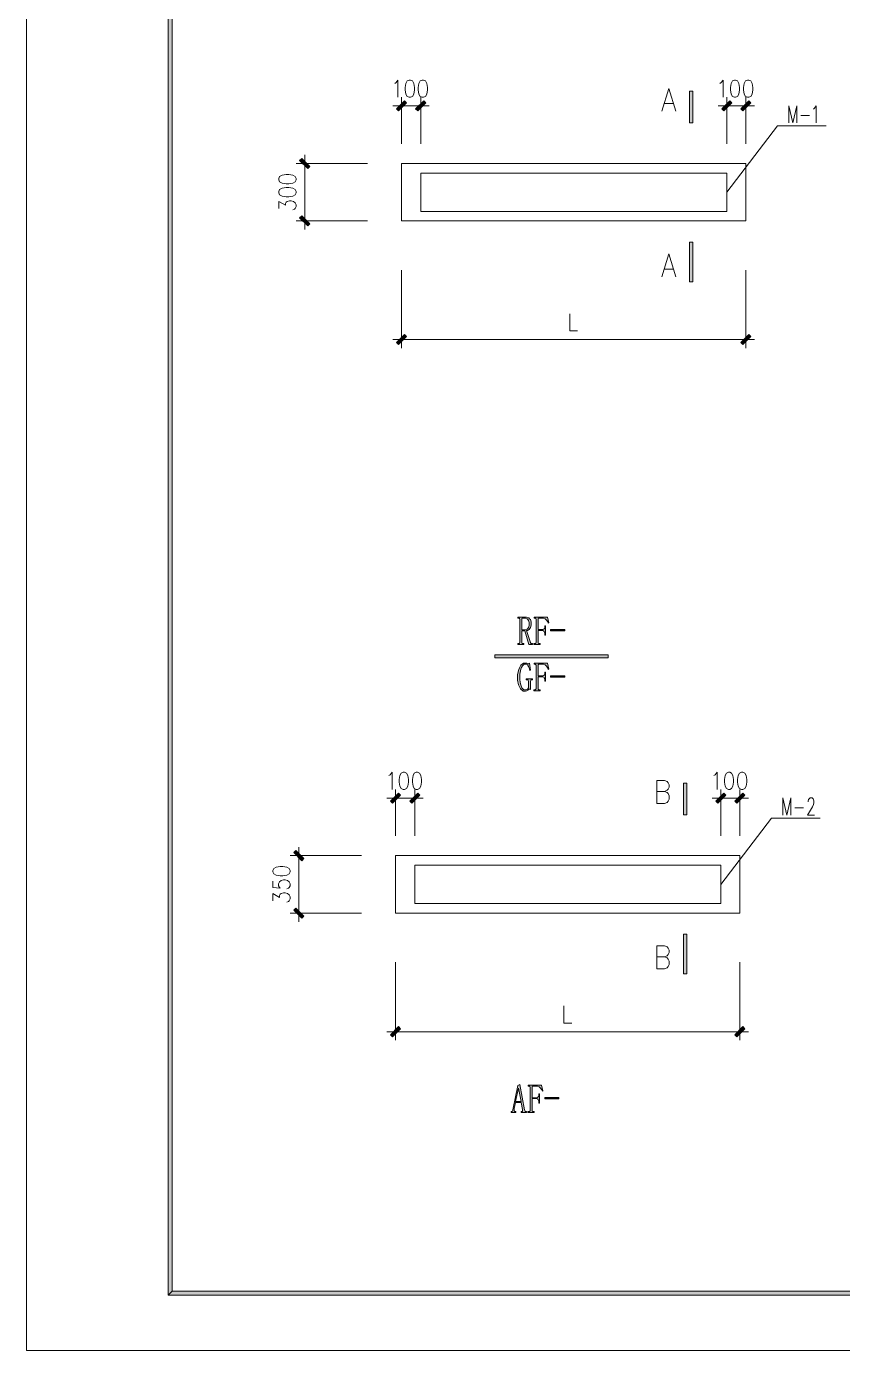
# Model space of a CAD drawing. Header units: millimetres. Extents: x 0 to 586, y 0 to 414.
# Drawn here: x 0 to 140.1, y 0 to 227.3 of the extents above; entities that cross this region are included whole.
import ezdxf

# ---------------------------------------------------------------- set-up
doc = ezdxf.new("R2010")
doc.units = ezdxf.units.MM

msp = doc.modelspace()

# ---------------------------------------------------------------- hatches: boundary and pattern name
h = msp.add_hatch(color=0)
h.dxf.hatch_style = 2
h.paths.add_polyline_path([(24.302861, 404.569083), (24.994306, 403.877639), (24.994306, 10.205861), (24.302861, 9.514417)])
h = msp.add_hatch(color=0)
h.dxf.hatch_style = 2
h.paths.add_polyline_path([(114.405833, 210.749444), (113.813167, 210.749444), (113.813167, 216.189278), (114.405833, 216.189278)])
h = msp.add_hatch(color=0)
h.dxf.hatch_style = 2
h.paths.add_polyline_path([(63.884528, 212.784972), (63.535278, 213.134222), (64.914639, 214.513583), (65.263889, 214.164333)])
h = msp.add_hatch(color=0)
h.dxf.hatch_style = 2
h.paths.add_polyline_path([(68.202528, 214.513583), (68.54825, 214.164333), (67.168889, 212.784972), (66.819639, 213.134222)])
h = msp.add_hatch(color=0)
h.dxf.hatch_style = 2
h.paths.add_polyline_path([(119.718667, 212.784972), (119.372944, 213.134222), (120.752306, 214.513583), (121.101556, 214.164333)])
h = msp.add_hatch(color=0)
h.dxf.hatch_style = 2
h.paths.add_polyline_path([(124.036667, 214.513583), (124.385917, 214.164333), (123.006556, 212.784972), (122.657306, 213.134222)])
h = msp.add_hatch(color=0)
h.dxf.hatch_style = 2
h.paths.add_polyline_path([(48.633944, 203.249389), (48.284694, 202.900139), (46.905333, 204.2795), (47.254583, 204.62875)])
h = msp.add_hatch(color=0)
h.dxf.hatch_style = 2
h.paths.add_polyline_path([(46.905333, 194.419361), (47.254583, 194.768611), (48.633944, 193.38925), (48.284694, 193.04)])
h = msp.add_hatch(color=0)
h.dxf.hatch_style = 2
h.paths.add_polyline_path([(114.405833, 183.458556), (113.813167, 183.458556), (113.813167, 190.256583), (114.405833, 190.256583)])
h = msp.add_hatch(color=0)
h.dxf.hatch_style = 2
h.paths.add_polyline_path([(64.914639, 174.406278), (65.263889, 174.057028), (63.884528, 172.677667), (63.535278, 173.026917)])
h = msp.add_hatch(color=0)
h.dxf.hatch_style = 2
h.paths.add_polyline_path([(123.006556, 172.677667), (122.657306, 173.026917), (124.036667, 174.406278), (124.385917, 174.057028)])
h = msp.add_hatch(color=0)
h.paths.add_polyline_path([(86.670444, 124.791611), (86.670444, 124.516444), (86.546972, 124.089583), (86.427028, 123.937889), (86.307083, 123.786194), (86.028389, 123.609806), (85.876694, 123.581583), (86.539917, 121.542528), (86.561083, 121.486083), (86.610472, 121.412), (86.638694, 121.390833), (86.663389, 121.369667), (86.726889, 121.3485), (86.758639, 121.3485), (86.889167, 121.3485), (86.889167, 121.182694), (86.275333, 121.182694), (85.545083, 123.553361), (85.037083, 123.553361), (85.037083, 121.57075), (85.037083, 121.514306), (85.065306, 121.433167), (85.093528, 121.404944), (85.118222, 121.376722), (85.192306, 121.3485), (85.234639, 121.3485), (85.368694, 121.3485), (85.368694, 121.182694), (84.356222, 121.182694), (84.356222, 121.3485), (84.48675, 121.3485), (84.543194, 121.3485), (84.620806, 121.376722), (84.641972, 121.404944), (84.663139, 121.433167), (84.687833, 121.514306), (84.687833, 121.57075), (84.687833, 125.50775), (84.687833, 125.560667), (84.663139, 125.645333), (84.641972, 125.673556), (84.620806, 125.69825), (84.543194, 125.726472), (84.48675, 125.726472), (84.356222, 125.726472), (84.356222, 125.895806), (85.612111, 125.895806), (85.866111, 125.895806), (86.257694, 125.758222), (86.395278, 125.620639), (86.532861, 125.483056), (86.670444, 125.070306)])
h.paths.add_polyline_path([(85.037083, 123.719167), (85.523917, 123.719167), (85.689722, 123.719167), (85.964889, 123.846167), (86.07425, 123.969639), (86.183611, 124.093111), (86.2965, 124.477639), (86.2965, 124.738694), (86.2965, 124.971528), (86.194194, 125.334889), (86.095417, 125.465417), (85.996639, 125.595944), (85.689722, 125.726472), (85.478056, 125.726472), (85.234639, 125.726472), (85.192306, 125.726472), (85.118222, 125.69825), (85.093528, 125.673556), (85.065306, 125.645333), (85.037083, 125.560667), (85.037083, 125.50775)])
h = msp.add_hatch(color=0)
h.dxf.hatch_style = 2
h.paths.add_polyline_path([(88.190917, 121.3485), (88.190917, 121.182694), (87.132583, 121.182694), (87.132583, 121.3485), (87.287806, 121.3485), (87.34425, 121.3485), (87.418333, 121.376722), (87.443028, 121.404944), (87.464194, 121.433167), (87.485361, 121.514306), (87.485361, 121.57075), (87.485361, 125.50775), (87.485361, 125.560667), (87.464194, 125.645333), (87.443028, 125.673556), (87.418333, 125.69825), (87.34425, 125.726472), (87.287806, 125.726472), (87.157278, 125.726472), (87.157278, 125.895806), (89.446806, 125.895806), (89.711389, 124.897444), (89.5985, 124.844528), (89.510306, 125.066778), (89.302167, 125.394861), (89.182222, 125.50775), (89.05875, 125.617111), (88.794167, 125.726472), (88.653056, 125.726472), (88.035694, 125.726472), (87.989833, 125.726472), (87.919278, 125.69825), (87.891056, 125.673556), (87.866361, 125.645333), (87.838139, 125.560667), (87.838139, 125.50775), (87.838139, 123.743861), (88.561333, 123.743861), (88.674222, 123.743861), (88.832972, 123.807361), (88.882361, 123.870861), (88.93175, 123.930833), (88.981139, 124.131917), (88.981139, 124.2695), (88.981139, 124.407083), (89.115194, 124.407083), (89.115194, 122.809), (88.981139, 122.809), (88.981139, 122.918361), (88.981139, 123.084167), (88.93175, 123.331111), (88.882361, 123.41225), (88.832972, 123.496917), (88.674222, 123.578056), (88.561333, 123.578056), (87.838139, 123.578056), (87.838139, 121.57075), (87.838139, 121.514306), (87.866361, 121.433167), (87.891056, 121.404944), (87.919278, 121.376722), (87.989833, 121.3485), (88.035694, 121.3485)])
h = msp.add_hatch(color=0)
h.dxf.hatch_style = 2
h.paths.add_polyline_path([(89.997139, 123.525139), (89.997139, 123.768556), (92.441889, 123.768556), (92.441889, 123.525139)])
h = msp.add_hatch(color=0)
h.dxf.hatch_style = 2
h.paths.add_polyline_path([(80.391, 118.931972), (80.391, 119.425861), (99.860806, 119.425861), (99.860806, 118.931972)])
h = msp.add_hatch(color=0)
h.dxf.hatch_style = 2
h.paths.add_polyline_path([(85.615639, 117.82425), (85.449833, 117.82425), (85.146444, 117.542028), (85.008861, 117.259806), (84.871278, 116.977583), (84.733694, 116.116806), (84.733694, 115.53825), (84.733694, 115.150194), (84.839528, 114.419944), (84.941833, 114.07775), (85.047667, 113.732028), (85.393389, 113.389833), (85.636806, 113.389833), (85.760278, 113.389833), (85.950778, 113.449806), (86.024861, 113.513306), (86.095417, 113.573278), (86.176556, 113.76025), (86.187139, 113.883722), (86.187139, 114.818583), (86.187139, 114.899722), (86.155389, 115.023194), (86.123639, 115.065528), (86.088361, 115.107861), (85.989583, 115.146667), (85.922556, 115.146667), (85.792028, 115.146667), (85.792028, 115.316), (86.892694, 115.316), (86.892694, 115.146667), (86.783333, 115.146667), (86.726889, 115.146667), (86.638694, 115.107861), (86.606944, 115.065528), (86.571667, 115.023194), (86.539917, 114.913833), (86.539917, 114.846806), (86.539917, 113.470972), (86.51875, 113.485083), (86.479944, 113.50625), (86.462306, 113.513306), (86.444667, 113.520361), (86.405861, 113.527417), (86.384694, 113.527417), (86.363528, 113.527417), (86.317667, 113.520361), (86.2965, 113.513306), (86.275333, 113.50625), (86.229472, 113.470972), (86.208306, 113.44275), (86.141278, 113.375722), (86.003694, 113.276944), (85.933139, 113.25225), (85.862583, 113.224028), (85.700306, 113.195806), (85.612111, 113.195806), (85.284028, 113.195806), (84.797194, 113.559167), (84.6455, 113.926056), (84.490278, 114.289417), (84.335056, 115.097278), (84.335056, 115.53825), (84.335056, 116.04625), (84.5185, 116.921139), (84.698417, 117.288028), (84.881861, 117.651389), (85.340472, 118.018278), (85.615639, 118.018278), (85.679139, 118.018278), (85.834361, 117.975944), (85.922556, 117.933611), (86.01075, 117.891278), (86.123639, 117.848944), (86.144806, 117.848944), (86.176556, 117.848944), (86.243583, 117.870111), (86.275333, 117.891278), (86.310611, 117.912444), (86.363528, 117.975944), (86.388222, 118.018278), (86.564611, 116.780028), (86.430556, 116.727111), (86.363528, 117.012861), (86.20125, 117.432667), (86.098944, 117.563194), (86.000167, 117.693722), (85.760278, 117.82425)])
h = msp.add_hatch(color=0)
h.dxf.hatch_style = 2
h.paths.add_polyline_path([(88.190917, 113.418056), (88.190917, 113.248722), (87.132583, 113.248722), (87.132583, 113.418056), (87.287806, 113.418056), (87.34425, 113.418056), (87.418333, 113.446278), (87.443028, 113.4745), (87.464194, 113.499194), (87.485361, 113.583861), (87.485361, 113.636778), (87.485361, 117.573778), (87.485361, 117.630222), (87.464194, 117.711361), (87.443028, 117.739583), (87.418333, 117.767806), (87.34425, 117.796028), (87.287806, 117.796028), (87.157278, 117.796028), (87.157278, 117.961833), (89.446806, 117.961833), (89.711389, 116.967), (89.5985, 116.914083), (89.510306, 117.132806), (89.302167, 117.464417), (89.182222, 117.573778), (89.05875, 117.683139), (88.794167, 117.796028), (88.653056, 117.796028), (88.035694, 117.796028), (87.989833, 117.796028), (87.919278, 117.767806), (87.891056, 117.739583), (87.866361, 117.711361), (87.838139, 117.630222), (87.838139, 117.573778), (87.838139, 115.813417), (88.561333, 115.813417), (88.674222, 115.813417), (88.832972, 115.876917), (88.882361, 115.936889), (88.93175, 116.000389), (88.981139, 116.197944), (88.981139, 116.335528), (88.981139, 116.473111), (89.115194, 116.473111), (89.115194, 114.878556), (88.981139, 114.878556), (88.981139, 114.987917), (88.981139, 115.150194), (88.93175, 115.397139), (88.882361, 115.481806), (88.832972, 115.562944), (88.674222, 115.644083), (88.561333, 115.644083), (87.838139, 115.644083), (87.838139, 113.636778), (87.838139, 113.583861), (87.866361, 113.499194), (87.891056, 113.470972), (87.919278, 113.446278), (87.989833, 113.418056), (88.035694, 113.418056)])
h = msp.add_hatch(color=0)
h.dxf.hatch_style = 2
h.paths.add_polyline_path([(89.997139, 115.591167), (89.997139, 115.838111), (92.441889, 115.838111), (92.441889, 115.591167)])
h = msp.add_hatch(color=0)
h.dxf.hatch_style = 2
h.paths.add_polyline_path([(62.857944, 93.972944), (62.508694, 94.318667), (63.891583, 95.701556), (64.237306, 95.352306)])
h = msp.add_hatch(color=0)
h.dxf.hatch_style = 2
h.paths.add_polyline_path([(67.175944, 95.701556), (67.525194, 95.352306), (66.145833, 93.972944), (65.796583, 94.318667)])
h = msp.add_hatch(color=0)
h.dxf.hatch_style = 2
h.paths.add_polyline_path([(113.382778, 91.937417), (112.790111, 91.937417), (112.790111, 97.373722), (113.382778, 97.373722)])
h = msp.add_hatch(color=0)
h.dxf.hatch_style = 2
h.paths.add_polyline_path([(118.695611, 93.972944), (118.346361, 94.318667), (119.72925, 95.701556), (120.074972, 95.352306)])
h = msp.add_hatch(color=0)
h.dxf.hatch_style = 2
h.paths.add_polyline_path([(123.013611, 95.701556), (123.362861, 95.352306), (121.9835, 93.972944), (121.63425, 94.318667)])
h = msp.add_hatch(color=0)
h.dxf.hatch_style = 2
h.paths.add_polyline_path([(47.610889, 84.433833), (47.261639, 84.084583), (45.87875, 85.467472), (46.228, 85.816722)])
h = msp.add_hatch(color=0)
h.dxf.hatch_style = 2
h.paths.add_polyline_path([(45.87875, 75.607333), (46.228, 75.956583), (47.610889, 74.577222), (47.261639, 74.227972)])
h = msp.add_hatch(color=0)
h.dxf.hatch_style = 2
h.paths.add_polyline_path([(113.382778, 64.643), (112.790111, 64.643), (112.790111, 71.444556), (113.382778, 71.444556)])
h = msp.add_hatch(color=0)
h.dxf.hatch_style = 2
h.paths.add_polyline_path([(63.891583, 55.59425), (64.237306, 55.245), (62.857944, 53.862111), (62.508694, 54.211361)])
h = msp.add_hatch(color=0)
h.dxf.hatch_style = 2
h.paths.add_polyline_path([(121.9835, 53.862111), (121.63425, 54.211361), (123.013611, 55.59425), (123.362861, 55.245)])
h = msp.add_hatch(color=0)
h.paths.add_polyline_path([(84.941833, 42.597917), (83.950528, 42.597917), (83.752972, 41.553694), (83.738861, 41.486667), (83.728278, 41.377306), (83.728278, 41.334972), (83.728278, 41.278528), (83.745917, 41.169167), (83.763556, 41.11625), (83.777667, 41.059806), (83.872917, 41.003361), (83.950528, 41.003361), (84.014028, 41.003361), (84.014028, 40.837556), (83.199111, 40.837556), (83.199111, 41.003361), (83.266139, 41.003361), (83.312, 41.003361), (83.389611, 41.038639), (83.421361, 41.073917), (83.453111, 41.109194), (83.498972, 41.225611), (83.509556, 41.30675), (84.366806, 45.518917), (84.698417, 45.6565), (85.5345, 41.30675), (85.559194, 41.225611), (85.612111, 41.109194), (85.647389, 41.073917), (85.679139, 41.038639), (85.75675, 41.003361), (85.799083, 41.003361), (85.866111, 41.003361), (85.866111, 40.837556), (84.920667, 40.837556), (84.920667, 41.003361), (85.008861, 41.003361), (85.072361, 41.003361), (85.149972, 41.038639), (85.160556, 41.073917), (85.171139, 41.109194), (85.18525, 41.169167), (85.18525, 41.197389), (85.18525, 41.253833), (85.171139, 41.349083), (85.160556, 41.387889)])
h.paths.add_polyline_path([(84.479694, 45.05325), (84.455, 45.05325), (83.992861, 42.763722), (84.920667, 42.763722)])
h = msp.add_hatch(color=0)
h.dxf.hatch_style = 2
h.paths.add_polyline_path([(87.164333, 41.003361), (87.164333, 40.837556), (86.109528, 40.837556), (86.109528, 41.003361), (86.26475, 41.003361), (86.317667, 41.003361), (86.395278, 41.031583), (86.416444, 41.059806), (86.441139, 41.088028), (86.462306, 41.169167), (86.462306, 41.225611), (86.462306, 45.162611), (86.462306, 45.215528), (86.441139, 45.300194), (86.416444, 45.328417), (86.395278, 45.353111), (86.317667, 45.381333), (86.26475, 45.381333), (86.130694, 45.381333), (86.130694, 45.550667), (88.420222, 45.550667), (88.684806, 44.552306), (88.575444, 44.499389), (88.48725, 44.721639), (88.279111, 45.049722), (88.155639, 45.162611), (88.035694, 45.271972), (87.771111, 45.381333), (87.63, 45.381333), (87.012639, 45.381333), (86.966778, 45.381333), (86.896222, 45.353111), (86.868, 45.328417), (86.839778, 45.300194), (86.811556, 45.215528), (86.811556, 45.162611), (86.811556, 43.40225), (87.538278, 43.40225), (87.647639, 43.40225), (87.809917, 43.462222), (87.859306, 43.525722), (87.908694, 43.585694), (87.958083, 43.786778), (87.958083, 43.924361), (87.958083, 44.061944), (88.092139, 44.061944), (88.092139, 42.463861), (87.958083, 42.463861), (87.958083, 42.573222), (87.958083, 42.739028), (87.908694, 42.985972), (87.859306, 43.067111), (87.809917, 43.151778), (87.647639, 43.232917), (87.538278, 43.232917), (86.811556, 43.232917), (86.811556, 41.225611), (86.811556, 41.169167), (86.839778, 41.088028), (86.868, 41.059806), (86.896222, 41.031583), (86.966778, 41.003361), (87.012639, 41.003361)])
h = msp.add_hatch(color=0)
h.dxf.hatch_style = 2
h.paths.add_polyline_path([(88.974083, 43.18), (88.974083, 43.423417), (91.418833, 43.423417), (91.418833, 43.18)])
h = msp.add_hatch(color=0)
h.dxf.hatch_style = 2
h.paths.add_polyline_path([(24.302861, 9.514417), (24.994306, 10.205861), (575.429944, 10.205861), (576.117861, 9.514417)])

# ---------------------------------------------------------------- linework, layer by layer
at = {"color": 0, "lineweight": 0}
for points in [[(0, 0), (585.632278, 0), (585.632278, 414.0835), (0, 414.0835)], [(24.302861, 404.569083), (24.994306, 403.877639), (24.994306, 10.205861), (24.302861, 9.514417)], [(65.704861, 218.087222), (65.366194, 217.946111), (65.140417, 217.522778), (65.027528, 216.817222), (65.027528, 216.393889), (65.140417, 215.691861), (65.366194, 215.268528), (65.704861, 215.127417), (65.930639, 215.127417), (66.265778, 215.268528), (66.491556, 215.691861), (66.604444, 216.393889), (66.604444, 216.817222), (66.491556, 217.522778), (66.265778, 217.946111), (65.930639, 218.087222)], [(67.959111, 218.087222), (67.620444, 217.946111), (67.394667, 217.522778), (67.281778, 216.817222), (67.281778, 216.393889), (67.394667, 215.691861), (67.620444, 215.268528), (67.959111, 215.127417), (68.181361, 215.127417), (68.520028, 215.268528), (68.745806, 215.691861), (68.858694, 216.393889), (68.858694, 216.817222), (68.745806, 217.522778), (68.520028, 217.946111), (68.181361, 218.087222)], [(114.405833, 210.749444), (113.813167, 210.749444), (113.813167, 216.189278), (114.405833, 216.189278)], [(121.542528, 218.087222), (121.203861, 217.946111), (120.978083, 217.522778), (120.865194, 216.817222), (120.865194, 216.393889), (120.978083, 215.691861), (121.203861, 215.268528), (121.542528, 215.127417), (121.764778, 215.127417), (122.103444, 215.268528), (122.329222, 215.691861), (122.442111, 216.393889), (122.442111, 216.817222), (122.329222, 217.522778), (122.103444, 217.946111), (121.764778, 218.087222)], [(123.79325, 218.087222), (123.458111, 217.946111), (123.232333, 217.522778), (123.119444, 216.817222), (123.119444, 216.393889), (123.232333, 215.691861), (123.458111, 215.268528), (123.79325, 215.127417), (124.019028, 215.127417), (124.357694, 215.268528), (124.583472, 215.691861), (124.696361, 216.393889), (124.696361, 216.817222), (124.583472, 217.522778), (124.357694, 217.946111), (124.019028, 218.087222)], [(63.884528, 212.784972), (63.535278, 213.134222), (64.914639, 214.513583), (65.263889, 214.164333)], [(68.202528, 214.513583), (68.54825, 214.164333), (67.168889, 212.784972), (66.819639, 213.134222)], [(119.718667, 212.784972), (119.372944, 213.134222), (120.752306, 214.513583), (121.101556, 214.164333)], [(124.036667, 214.513583), (124.385917, 214.164333), (123.006556, 212.784972), (122.657306, 213.134222)], [(48.633944, 203.249389), (48.284694, 202.900139), (46.905333, 204.2795), (47.254583, 204.62875)], [(43.331694, 200.973972), (43.472806, 200.638833), (43.896139, 200.413056), (44.598167, 200.300167), (45.0215, 200.300167), (45.727056, 200.413056), (46.150389, 200.638833), (46.2915, 200.973972), (46.2915, 201.19975), (46.150389, 201.538417), (45.727056, 201.764194), (45.0215, 201.877083), (44.598167, 201.877083), (43.896139, 201.764194), (43.472806, 201.538417), (43.331694, 201.19975)], [(43.331694, 198.72325), (43.472806, 198.384583), (43.896139, 198.158806), (44.598167, 198.045917), (45.0215, 198.045917), (45.727056, 198.158806), (46.150389, 198.384583), (46.2915, 198.72325), (46.2915, 198.9455), (46.150389, 199.284167), (45.727056, 199.509944), (45.0215, 199.622833), (44.598167, 199.622833), (43.896139, 199.509944), (43.472806, 199.284167), (43.331694, 198.9455)], [(46.905333, 194.419361), (47.254583, 194.768611), (48.633944, 193.38925), (48.284694, 193.04)], [(114.405833, 183.458556), (113.813167, 183.458556), (113.813167, 190.256583), (114.405833, 190.256583)], [(64.914639, 174.406278), (65.263889, 174.057028), (63.884528, 172.677667), (63.535278, 173.026917)], [(123.006556, 172.677667), (122.657306, 173.026917), (124.036667, 174.406278), (124.385917, 174.057028)], [(86.670444, 124.791611), (86.670444, 124.516444), (86.546972, 124.089583), (86.427028, 123.937889), (86.307083, 123.786194), (86.028389, 123.609806), (85.876694, 123.581583), (86.539917, 121.542528), (86.561083, 121.486083), (86.610472, 121.412), (86.638694, 121.390833), (86.663389, 121.369667), (86.726889, 121.3485), (86.758639, 121.3485), (86.889167, 121.3485), (86.889167, 121.182694), (86.275333, 121.182694), (85.545083, 123.553361), (85.037083, 123.553361), (85.037083, 121.57075), (85.037083, 121.514306), (85.065306, 121.433167), (85.093528, 121.404944), (85.118222, 121.376722), (85.192306, 121.3485), (85.234639, 121.3485), (85.368694, 121.3485), (85.368694, 121.182694), (84.356222, 121.182694), (84.356222, 121.3485), (84.48675, 121.3485), (84.543194, 121.3485), (84.620806, 121.376722), (84.641972, 121.404944), (84.663139, 121.433167), (84.687833, 121.514306), (84.687833, 121.57075), (84.687833, 125.50775), (84.687833, 125.560667), (84.663139, 125.645333), (84.641972, 125.673556), (84.620806, 125.69825), (84.543194, 125.726472), (84.48675, 125.726472), (84.356222, 125.726472), (84.356222, 125.895806), (85.612111, 125.895806), (85.866111, 125.895806), (86.257694, 125.758222), (86.395278, 125.620639), (86.532861, 125.483056), (86.670444, 125.070306)], [(85.037083, 123.719167), (85.523917, 123.719167), (85.689722, 123.719167), (85.964889, 123.846167), (86.07425, 123.969639), (86.183611, 124.093111), (86.2965, 124.477639), (86.2965, 124.738694), (86.2965, 124.971528), (86.194194, 125.334889), (86.095417, 125.465417), (85.996639, 125.595944), (85.689722, 125.726472), (85.478056, 125.726472), (85.234639, 125.726472), (85.192306, 125.726472), (85.118222, 125.69825), (85.093528, 125.673556), (85.065306, 125.645333), (85.037083, 125.560667), (85.037083, 125.50775)], [(88.190917, 121.3485), (88.190917, 121.182694), (87.132583, 121.182694), (87.132583, 121.3485), (87.287806, 121.3485), (87.34425, 121.3485), (87.418333, 121.376722), (87.443028, 121.404944), (87.464194, 121.433167), (87.485361, 121.514306), (87.485361, 121.57075), (87.485361, 125.50775), (87.485361, 125.560667), (87.464194, 125.645333), (87.443028, 125.673556), (87.418333, 125.69825), (87.34425, 125.726472), (87.287806, 125.726472), (87.157278, 125.726472), (87.157278, 125.895806), (89.446806, 125.895806), (89.711389, 124.897444), (89.5985, 124.844528), (89.510306, 125.066778), (89.302167, 125.394861), (89.182222, 125.50775), (89.05875, 125.617111), (88.794167, 125.726472), (88.653056, 125.726472), (88.035694, 125.726472), (87.989833, 125.726472), (87.919278, 125.69825), (87.891056, 125.673556), (87.866361, 125.645333), (87.838139, 125.560667), (87.838139, 125.50775), (87.838139, 123.743861), (88.561333, 123.743861), (88.674222, 123.743861), (88.832972, 123.807361), (88.882361, 123.870861), (88.93175, 123.930833), (88.981139, 124.131917), (88.981139, 124.2695), (88.981139, 124.407083), (89.115194, 124.407083), (89.115194, 122.809), (88.981139, 122.809), (88.981139, 122.918361), (88.981139, 123.084167), (88.93175, 123.331111), (88.882361, 123.41225), (88.832972, 123.496917), (88.674222, 123.578056), (88.561333, 123.578056), (87.838139, 123.578056), (87.838139, 121.57075), (87.838139, 121.514306), (87.866361, 121.433167), (87.891056, 121.404944), (87.919278, 121.376722), (87.989833, 121.3485), (88.035694, 121.3485)], [(89.997139, 123.525139), (89.997139, 123.768556), (92.441889, 123.768556), (92.441889, 123.525139)], [(80.391, 118.931972), (80.391, 119.425861), (99.860806, 119.425861), (99.860806, 118.931972)], [(85.615639, 117.82425), (85.449833, 117.82425), (85.146444, 117.542028), (85.008861, 117.259806), (84.871278, 116.977583), (84.733694, 116.116806), (84.733694, 115.53825), (84.733694, 115.150194), (84.839528, 114.419944), (84.941833, 114.07775), (85.047667, 113.732028), (85.393389, 113.389833), (85.636806, 113.389833), (85.760278, 113.389833), (85.950778, 113.449806), (86.024861, 113.513306), (86.095417, 113.573278), (86.176556, 113.76025), (86.187139, 113.883722), (86.187139, 114.818583), (86.187139, 114.899722), (86.155389, 115.023194), (86.123639, 115.065528), (86.088361, 115.107861), (85.989583, 115.146667), (85.922556, 115.146667), (85.792028, 115.146667), (85.792028, 115.316), (86.892694, 115.316), (86.892694, 115.146667), (86.783333, 115.146667), (86.726889, 115.146667), (86.638694, 115.107861), (86.606944, 115.065528), (86.571667, 115.023194), (86.539917, 114.913833), (86.539917, 114.846806), (86.539917, 113.470972), (86.51875, 113.485083), (86.479944, 113.50625), (86.462306, 113.513306), (86.444667, 113.520361), (86.405861, 113.527417), (86.384694, 113.527417), (86.363528, 113.527417), (86.317667, 113.520361), (86.2965, 113.513306), (86.275333, 113.50625), (86.229472, 113.470972), (86.208306, 113.44275), (86.141278, 113.375722), (86.003694, 113.276944), (85.933139, 113.25225), (85.862583, 113.224028), (85.700306, 113.195806), (85.612111, 113.195806), (85.284028, 113.195806), (84.797194, 113.559167), (84.6455, 113.926056), (84.490278, 114.289417), (84.335056, 115.097278), (84.335056, 115.53825), (84.335056, 116.04625), (84.5185, 116.921139), (84.698417, 117.288028), (84.881861, 117.651389), (85.340472, 118.018278), (85.615639, 118.018278), (85.679139, 118.018278), (85.834361, 117.975944), (85.922556, 117.933611), (86.01075, 117.891278), (86.123639, 117.848944), (86.144806, 117.848944), (86.176556, 117.848944), (86.243583, 117.870111), (86.275333, 117.891278), (86.310611, 117.912444), (86.363528, 117.975944), (86.388222, 118.018278), (86.564611, 116.780028), (86.430556, 116.727111), (86.363528, 117.012861), (86.20125, 117.432667), (86.098944, 117.563194), (86.000167, 117.693722), (85.760278, 117.82425)], [(88.190917, 113.418056), (88.190917, 113.248722), (87.132583, 113.248722), (87.132583, 113.418056), (87.287806, 113.418056), (87.34425, 113.418056), (87.418333, 113.446278), (87.443028, 113.4745), (87.464194, 113.499194), (87.485361, 113.583861), (87.485361, 113.636778), (87.485361, 117.573778), (87.485361, 117.630222), (87.464194, 117.711361), (87.443028, 117.739583), (87.418333, 117.767806), (87.34425, 117.796028), (87.287806, 117.796028), (87.157278, 117.796028), (87.157278, 117.961833), (89.446806, 117.961833), (89.711389, 116.967), (89.5985, 116.914083), (89.510306, 117.132806), (89.302167, 117.464417), (89.182222, 117.573778), (89.05875, 117.683139), (88.794167, 117.796028), (88.653056, 117.796028), (88.035694, 117.796028), (87.989833, 117.796028), (87.919278, 117.767806), (87.891056, 117.739583), (87.866361, 117.711361), (87.838139, 117.630222), (87.838139, 117.573778), (87.838139, 115.813417), (88.561333, 115.813417), (88.674222, 115.813417), (88.832972, 115.876917), (88.882361, 115.936889), (88.93175, 116.000389), (88.981139, 116.197944), (88.981139, 116.335528), (88.981139, 116.473111), (89.115194, 116.473111), (89.115194, 114.878556), (88.981139, 114.878556), (88.981139, 114.987917), (88.981139, 115.150194), (88.93175, 115.397139), (88.882361, 115.481806), (88.832972, 115.562944), (88.674222, 115.644083), (88.561333, 115.644083), (87.838139, 115.644083), (87.838139, 113.636778), (87.838139, 113.583861), (87.866361, 113.499194), (87.891056, 113.470972), (87.919278, 113.446278), (87.989833, 113.418056), (88.035694, 113.418056)], [(89.997139, 115.591167), (89.997139, 115.838111), (92.441889, 115.838111), (92.441889, 115.591167)], [(64.678278, 99.271667), (64.343139, 99.130556), (64.117361, 98.71075), (64.004472, 98.005194), (64.004472, 97.581861), (64.117361, 96.876306), (64.343139, 96.4565), (64.678278, 96.315389), (64.904056, 96.315389), (65.242722, 96.4565), (65.4685, 96.876306), (65.581389, 97.581861), (65.581389, 98.005194), (65.4685, 98.71075), (65.242722, 99.130556), (64.904056, 99.271667)], [(66.932528, 99.271667), (66.593861, 99.130556), (66.371611, 98.71075), (66.258722, 98.005194), (66.258722, 97.581861), (66.371611, 96.876306), (66.593861, 96.4565), (66.932528, 96.315389), (67.158306, 96.315389), (67.496972, 96.4565), (67.72275, 96.876306), (67.835639, 97.581861), (67.835639, 98.005194), (67.72275, 98.71075), (67.496972, 99.130556), (67.158306, 99.271667)], [(120.515944, 99.271667), (120.177278, 99.130556), (119.955028, 98.71075), (119.842139, 98.005194), (119.842139, 97.581861), (119.955028, 96.876306), (120.177278, 96.4565), (120.515944, 96.315389), (120.741722, 96.315389), (121.080389, 96.4565), (121.306167, 96.876306), (121.419056, 97.581861), (121.419056, 98.005194), (121.306167, 98.71075), (121.080389, 99.130556), (120.741722, 99.271667)], [(122.770194, 99.271667), (122.431528, 99.130556), (122.20575, 98.71075), (122.092861, 98.005194), (122.092861, 97.581861), (122.20575, 96.876306), (122.431528, 96.4565), (122.770194, 96.315389), (122.995972, 96.315389), (123.334639, 96.4565), (123.560417, 96.876306), (123.673306, 97.581861), (123.673306, 98.005194), (123.560417, 98.71075), (123.334639, 99.130556), (122.995972, 99.271667)], [(62.857944, 93.972944), (62.508694, 94.318667), (63.891583, 95.701556), (64.237306, 95.352306)], [(67.175944, 95.701556), (67.525194, 95.352306), (66.145833, 93.972944), (65.796583, 94.318667)], [(113.382778, 91.937417), (112.790111, 91.937417), (112.790111, 97.373722), (113.382778, 97.373722)], [(118.695611, 93.972944), (118.346361, 94.318667), (119.72925, 95.701556), (120.074972, 95.352306)], [(123.013611, 95.701556), (123.362861, 95.352306), (121.9835, 93.972944), (121.63425, 94.318667)], [(47.610889, 84.433833), (47.261639, 84.084583), (45.87875, 85.467472), (46.228, 85.816722)], [(42.308639, 82.161944), (42.44975, 81.823278), (42.873083, 81.5975), (43.575111, 81.484611), (43.998444, 81.484611), (44.704, 81.5975), (45.123806, 81.823278), (45.264917, 82.161944), (45.264917, 82.387722), (45.123806, 82.726389), (44.704, 82.952167), (43.998444, 83.065056), (43.575111, 83.065056), (42.873083, 82.952167), (42.44975, 82.726389), (42.308639, 82.387722)], [(45.87875, 75.607333), (46.228, 75.956583), (47.610889, 74.577222), (47.261639, 74.227972)], [(113.382778, 64.643), (112.790111, 64.643), (112.790111, 71.444556), (113.382778, 71.444556)], [(63.891583, 55.59425), (64.237306, 55.245), (62.857944, 53.862111), (62.508694, 54.211361)], [(121.9835, 53.862111), (121.63425, 54.211361), (123.013611, 55.59425), (123.362861, 55.245)], [(84.941833, 42.597917), (83.950528, 42.597917), (83.752972, 41.553694), (83.738861, 41.486667), (83.728278, 41.377306), (83.728278, 41.334972), (83.728278, 41.278528), (83.745917, 41.169167), (83.763556, 41.11625), (83.777667, 41.059806), (83.872917, 41.003361), (83.950528, 41.003361), (84.014028, 41.003361), (84.014028, 40.837556), (83.199111, 40.837556), (83.199111, 41.003361), (83.266139, 41.003361), (83.312, 41.003361), (83.389611, 41.038639), (83.421361, 41.073917), (83.453111, 41.109194), (83.498972, 41.225611), (83.509556, 41.30675), (84.366806, 45.518917), (84.698417, 45.6565), (85.5345, 41.30675), (85.559194, 41.225611), (85.612111, 41.109194), (85.647389, 41.073917), (85.679139, 41.038639), (85.75675, 41.003361), (85.799083, 41.003361), (85.866111, 41.003361), (85.866111, 40.837556), (84.920667, 40.837556), (84.920667, 41.003361), (85.008861, 41.003361), (85.072361, 41.003361), (85.149972, 41.038639), (85.160556, 41.073917), (85.171139, 41.109194), (85.18525, 41.169167), (85.18525, 41.197389), (85.18525, 41.253833), (85.171139, 41.349083), (85.160556, 41.387889)], [(87.164333, 41.003361), (87.164333, 40.837556), (86.109528, 40.837556), (86.109528, 41.003361), (86.26475, 41.003361), (86.317667, 41.003361), (86.395278, 41.031583), (86.416444, 41.059806), (86.441139, 41.088028), (86.462306, 41.169167), (86.462306, 41.225611), (86.462306, 45.162611), (86.462306, 45.215528), (86.441139, 45.300194), (86.416444, 45.328417), (86.395278, 45.353111), (86.317667, 45.381333), (86.26475, 45.381333), (86.130694, 45.381333), (86.130694, 45.550667), (88.420222, 45.550667), (88.684806, 44.552306), (88.575444, 44.499389), (88.48725, 44.721639), (88.279111, 45.049722), (88.155639, 45.162611), (88.035694, 45.271972), (87.771111, 45.381333), (87.63, 45.381333), (87.012639, 45.381333), (86.966778, 45.381333), (86.896222, 45.353111), (86.868, 45.328417), (86.839778, 45.300194), (86.811556, 45.215528), (86.811556, 45.162611), (86.811556, 43.40225), (87.538278, 43.40225), (87.647639, 43.40225), (87.809917, 43.462222), (87.859306, 43.525722), (87.908694, 43.585694), (87.958083, 43.786778), (87.958083, 43.924361), (87.958083, 44.061944), (88.092139, 44.061944), (88.092139, 42.463861), (87.958083, 42.463861), (87.958083, 42.573222), (87.958083, 42.739028), (87.908694, 42.985972), (87.859306, 43.067111), (87.809917, 43.151778), (87.647639, 43.232917), (87.538278, 43.232917), (86.811556, 43.232917), (86.811556, 41.225611), (86.811556, 41.169167), (86.839778, 41.088028), (86.868, 41.059806), (86.896222, 41.031583), (86.966778, 41.003361), (87.012639, 41.003361)], [(84.479694, 45.05325), (84.455, 45.05325), (83.992861, 42.763722), (84.920667, 42.763722)], [(88.974083, 43.18), (88.974083, 43.423417), (91.418833, 43.423417), (91.418833, 43.18)], [(24.302861, 9.514417), (24.994306, 10.205861), (575.429944, 10.205861), (576.117861, 9.514417)]]:
    msp.add_lwpolyline(points, close=True, dxfattribs=at)
for points in [[(63.224833, 217.522778), (63.450611, 217.663889), (63.789278, 218.087222), (63.789278, 215.127417)], [(109.096528, 212.721472), (110.2995, 216.665528), (111.502472, 212.721472)], [(119.0625, 217.522778), (119.288278, 217.663889), (119.626944, 218.087222), (119.626944, 215.127417)], [(62.921444, 213.649278), (65.877722, 213.649278)], [(64.389, 213.649278), (64.378417, 213.649278)], [(64.399583, 207.165222), (64.399583, 215.127417)], [(64.399583, 213.649278), (67.683944, 213.649278)], [(69.165611, 213.649278), (66.205806, 213.649278)], [(67.683944, 207.165222), (67.683944, 215.127417)], [(67.694528, 213.649278), (67.705111, 213.649278)], [(109.548083, 214.037333), (111.050917, 214.037333)], [(118.755583, 213.649278), (121.715389, 213.649278)], [(120.226667, 213.649278), (120.216083, 213.649278)], [(120.23725, 207.165222), (120.23725, 215.127417)], [(123.521611, 213.649278), (120.23725, 213.649278)], [(124.99975, 213.649278), (122.043472, 213.649278)], [(123.521611, 207.165222), (123.521611, 215.127417)], [(123.532194, 213.649278), (123.542778, 213.649278)], [(130.915833, 210.721222), (130.915833, 213.6775), (131.589639, 210.721222), (132.266972, 213.6775), (132.266972, 210.721222)], [(135.138583, 213.116583), (135.307917, 213.257694), (135.561917, 213.6775), (135.561917, 210.721222)], [(132.944306, 211.987694), (134.464778, 211.987694)], [(120.23725, 198.832611), (128.961444, 210.21675)], [(128.961444, 210.21675), (137.325806, 210.21675)], [(47.769639, 202.286306), (47.769639, 205.242583)], [(58.539944, 203.764444), (46.2915, 203.764444)], [(47.769639, 193.914889), (47.769639, 203.753861)], [(64.399583, 203.764444), (123.521611, 203.764444)], [(64.399583, 203.764444), (64.399583, 193.904306)], [(123.521611, 193.904306), (123.521611, 203.764444)], [(67.683944, 202.1205), (120.23725, 202.1205)], [(67.683944, 202.1205), (67.683944, 195.54825)], [(120.23725, 202.1205), (120.23725, 195.54825)], [(43.331694, 196.017444), (43.331694, 197.255694), (44.460583, 196.581889), (44.460583, 196.920556), (44.598167, 197.142806), (44.739278, 197.255694), (45.162611, 197.368583), (45.444833, 197.368583), (45.868167, 197.255694), (46.150389, 197.029917), (46.2915, 196.694778), (46.2915, 196.356111), (46.150389, 196.017444), (46.009278, 195.904556), (45.727056, 195.791667)], [(67.683944, 195.54825), (120.23725, 195.54825)], [(58.539944, 193.904306), (46.2915, 193.904306)], [(47.769639, 195.382444), (47.769639, 192.426167)], [(64.399583, 193.904306), (123.521611, 193.904306)], [(109.096528, 184.329917), (110.2995, 188.273972), (111.502472, 184.329917)], [(64.399583, 185.45175), (64.399583, 172.063833)], [(109.548083, 185.645778), (111.050917, 185.645778)], [(123.521611, 185.45175), (123.521611, 172.063833)], [(93.285028, 177.976389), (93.285028, 175.020111), (94.636167, 175.020111)], [(65.877722, 173.541972), (62.921444, 173.541972)], [(64.410167, 173.541972), (123.511028, 173.541972)], [(122.043472, 173.541972), (124.99975, 173.541972)], [(62.201778, 98.71075), (62.427556, 98.848333), (62.762694, 99.271667), (62.762694, 96.315389)], [(108.225167, 93.909444), (108.225167, 97.8535), (109.576306, 97.8535), (110.027861, 97.666528), (110.176028, 97.476028), (110.327722, 97.102083), (110.327722, 96.724611), (110.176028, 96.350667), (110.027861, 96.163694), (109.576306, 95.973194)], [(118.039444, 98.71075), (118.261694, 98.848333), (118.600361, 99.271667), (118.600361, 96.315389)], [(63.373, 88.353194), (63.373, 96.315389)], [(66.660889, 88.353194), (66.660889, 96.315389)], [(108.225167, 95.973194), (109.576306, 95.973194), (110.027861, 95.786222), (110.176028, 95.59925), (110.327722, 95.225306), (110.327722, 94.660861), (110.176028, 94.283389), (110.027861, 94.096417), (109.576306, 93.909444), (108.225167, 93.909444)], [(119.210667, 88.353194), (119.210667, 96.315389)], [(122.498556, 88.353194), (122.498556, 96.315389)], [(61.894861, 94.83725), (64.854667, 94.83725)], [(63.365944, 94.83725), (63.355361, 94.83725)], [(63.373, 94.83725), (66.660889, 94.83725)], [(68.139028, 94.83725), (65.18275, 94.83725)], [(66.671472, 94.83725), (66.682056, 94.83725)], [(117.732528, 94.83725), (120.692333, 94.83725)], [(119.203611, 94.83725), (119.193028, 94.83725)], [(122.498556, 94.83725), (119.210667, 94.83725)], [(123.976694, 94.83725), (121.020417, 94.83725)], [(129.88925, 91.909194), (129.88925, 94.865472), (130.566583, 91.909194), (131.243917, 94.865472), (131.243917, 91.909194)], [(134.200194, 94.159917), (134.200194, 94.301028), (134.284861, 94.58325), (134.369528, 94.724361), (134.538861, 94.865472), (134.877528, 94.865472), (135.046861, 94.724361), (135.131528, 94.58325), (135.212667, 94.301028), (135.212667, 94.018806), (135.131528, 93.740111), (134.962194, 93.316778), (134.115528, 91.909194), (135.297333, 91.909194)], [(119.210667, 80.020583), (127.938389, 91.404722)], [(127.938389, 91.404722), (136.30275, 91.404722)], [(131.917722, 93.175667), (133.438194, 93.175667)], [(46.743056, 83.47075), (46.743056, 86.430556)], [(57.513361, 84.952417), (45.264917, 84.952417)], [(46.743056, 75.102861), (46.743056, 84.941833)], [(63.373, 84.952417), (122.498556, 84.952417)], [(63.373, 84.952417), (63.373, 75.092278)], [(122.498556, 75.092278), (122.498556, 84.952417)], [(66.660889, 83.308472), (119.210667, 83.308472)], [(66.660889, 83.308472), (66.660889, 76.736222)], [(119.210667, 83.308472), (119.210667, 76.736222)], [(42.308639, 80.585028), (42.308639, 79.456139), (43.575111, 79.346778), (43.434, 79.456139), (43.292889, 79.794806), (43.292889, 80.133472), (43.434, 80.472139), (43.716222, 80.697917), (44.139556, 80.810806), (44.421778, 80.810806), (44.841583, 80.697917), (45.123806, 80.472139), (45.264917, 80.133472), (45.264917, 79.794806), (45.123806, 79.456139), (44.982694, 79.346778), (44.704, 79.233889)], [(42.308639, 77.205417), (42.308639, 78.443667), (43.434, 77.766333), (43.434, 78.105), (43.575111, 78.330778), (43.716222, 78.443667), (44.139556, 78.556556), (44.421778, 78.556556), (44.841583, 78.443667), (45.123806, 78.217889), (45.264917, 77.879222), (45.264917, 77.540556), (45.123806, 77.205417), (44.982694, 77.092528), (44.704, 76.979639)], [(57.513361, 75.092278), (45.264917, 75.092278)], [(46.743056, 76.570417), (46.743056, 73.614139)], [(63.373, 75.092278), (122.498556, 75.092278)], [(66.660889, 76.736222), (119.210667, 76.736222)], [(108.225167, 65.517889), (108.225167, 69.461944), (109.576306, 69.461944), (110.027861, 69.271444), (110.176028, 69.084472), (110.327722, 68.710528), (110.327722, 68.333056), (110.176028, 67.959111), (110.027861, 67.772139), (109.576306, 67.581639)], [(63.373, 66.636194), (63.373, 53.248278)], [(108.225167, 67.581639), (109.576306, 67.581639), (110.027861, 67.394667), (110.176028, 67.207694), (110.327722, 66.830222), (110.327722, 66.269306), (110.176028, 65.891833), (110.027861, 65.704861), (109.576306, 65.517889), (108.225167, 65.517889)], [(122.498556, 66.636194), (122.498556, 53.248278)], [(92.261972, 59.164361), (92.261972, 56.208083), (93.613111, 56.208083)], [(64.854667, 54.726417), (61.894861, 54.726417)], [(63.383583, 54.726417), (122.487972, 54.726417)], [(121.020417, 54.726417), (123.976694, 54.726417)]]:
    msp.add_lwpolyline(points, dxfattribs=at)

doc.saveas('drawing.dxf')
